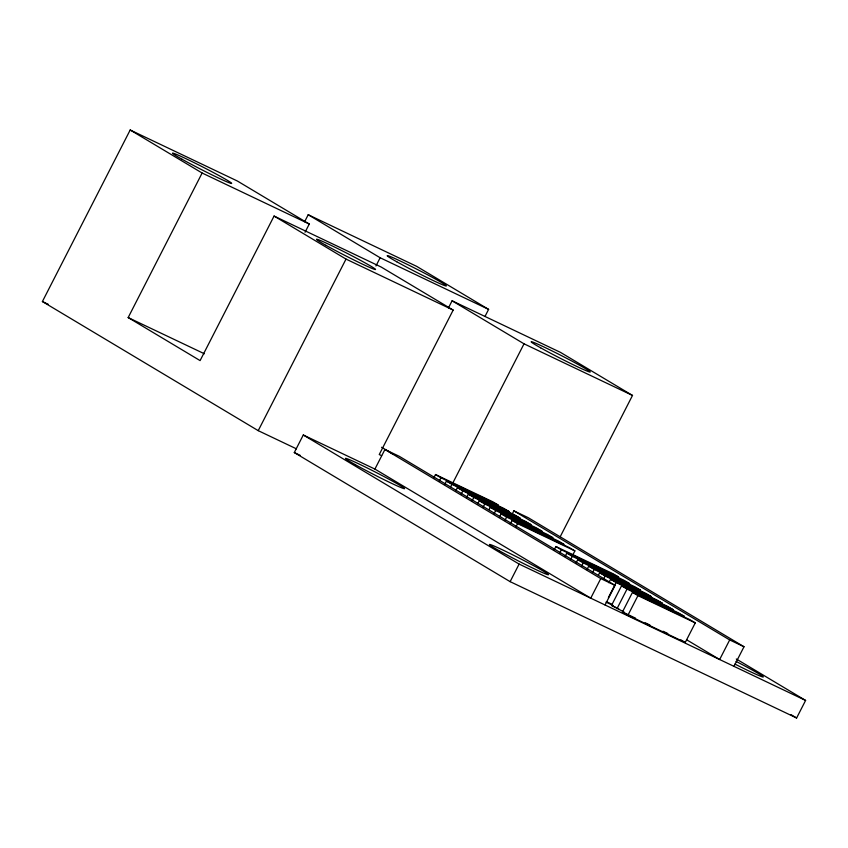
<?xml version="1.0" encoding="UTF-8"?>
<svg xmlns="http://www.w3.org/2000/svg" width="848" height="848" viewBox="0 0 848 848"><rect width="100%" height="100%" fill="white"/><g stroke="black" fill="none" stroke-linecap="round" stroke-linejoin="round"><path stroke-width="1.27" d="M296.429 448.836L258.227 430.657L42.4 301.538L130.189 129.998L237.334 180.995L309.276 224.031L305.068 232.246M381.611 455.673L379.247 454.549L453.171 310.092L381.218 267.056L274.074 216.06L200.096 360.601L128.165 317.565L202.131 173.024L130.189 129.998M304.602 221.773L308.206 214.724L416.665 266.357L488.607 309.382L485.003 316.421M258.227 430.657L346.016 259.085L274.074 216.06M375.94 265.975L380.148 257.76L308.206 214.724M736.308 658.991L805.6 700.437L796.611 718.002L510.125 581.654L294.298 452.556L303.287 434.992L374.911 469.082L590.738 598.169L600.766 578.58L384.939 449.482L374.911 469.082M448.486 307.835L452.09 300.796L560.549 352.418L632.502 395.444L560.242 536.667M433.741 477.996L435.512 474.53L492.805 501.804L498.274 505.079L440.981 477.806L435.512 474.53M439.211 481.261L440.981 477.806M444.681 484.537L446.451 481.081L503.754 508.355L509.224 511.62L451.92 484.356L446.451 481.081M450.744 486.657L451.92 484.356M452.514 483.583L524.032 343.822L452.09 300.796M455.63 491.087L457.401 487.621L514.694 514.895L520.163 518.17L462.87 490.897L457.401 487.621M461.1 494.352L462.87 490.897M466.57 497.628L468.34 494.172L525.633 521.446L531.113 524.711L473.809 497.447L468.34 494.172M472.039 500.903L473.809 497.447M477.519 504.178L479.279 500.712L536.583 527.986L542.052 531.261L484.759 503.988L479.279 500.712M482.989 507.443L484.759 503.988M489.052 509.563L490.229 507.263L547.522 534.537L552.991 537.802L495.698 510.538L490.229 507.263M493.928 513.994L495.698 510.538M499.398 517.269L501.168 513.803L558.472 541.077L563.941 544.352L506.638 517.079L501.168 513.803M504.878 520.534L506.638 517.079M512.086 514.301L513.856 510.846L528.177 517.662L744.003 646.748L733.976 666.348M510.348 523.81L512.118 520.354L569.411 547.628L574.88 550.893L572.527 555.504M515.817 527.085L517.587 523.629L512.118 520.354M510.125 581.654L519.114 564.079L303.287 434.992M554.115 549.992L555.885 546.536L613.189 573.81L618.658 577.075L561.355 549.811L555.885 546.536M559.595 553.267L561.355 549.811M565.065 556.542L566.835 553.076L624.128 580.35L629.598 583.625L572.305 556.352L566.835 553.076M570.534 559.807L572.305 556.352M576.004 563.083L577.774 559.627L635.067 586.901L640.547 590.166L583.244 562.902L577.774 559.627M581.474 566.358L583.244 562.902M586.954 569.633L588.713 566.167L646.017 593.441L651.487 596.716L594.194 569.443L588.713 566.167M592.423 572.898L594.194 569.443M598.487 575.018L599.663 572.718L656.956 599.992L662.426 603.257L605.133 575.993L599.663 572.718M603.363 579.449L605.133 575.993M608.832 582.724L610.602 579.258L667.906 606.532L673.376 609.807L616.072 582.534L610.602 579.258M608.408 597.522L616.072 582.534M605.059 604.984L615.086 585.396L399.26 456.298L384.939 449.482M624.16 612.086L611.525 605.408L621.552 585.809L678.845 613.083L684.315 616.348L627.022 589.084L621.552 585.809M616.994 608.673L627.022 589.084M622.464 611.949L632.491 592.36L689.784 619.623L695.265 622.898L685.237 642.498L627.933 615.224L622.464 611.949L635.597 618.203M627.933 615.224L637.961 595.625L632.491 592.36M513.856 510.846L729.683 639.933L719.655 659.532L686.71 639.827M128.165 317.565L204.389 353.775M202.131 173.024L309.276 224.031M380.148 257.76L488.607 309.382M346.016 259.085L453.171 310.092M524.032 343.822L632.502 395.444M517.587 523.629L574.88 550.893M42.4 301.538L48.368 304.379M637.961 595.625L695.265 622.898M600.766 578.58L615.086 585.396M729.683 639.933L744.003 646.748M294.298 452.556L300.266 455.397M606.543 601.698L611.323 603.977M606.044 602.133L613.21 605.536M611.525 605.408L618.68 608.811M645.148 622.75L649.918 625.018M663.051 631.262L667.821 633.541M519.114 564.079L805.6 700.437M381.536 447.267L392.783 453.998M680.859 639.88L685.237 642.498M790.93 714.61L796.611 718.002M736.032 661.387A33.125 1.442 27.1 0 1 763.306 676.958A33.125 1.442 27.1 0 1 734.909 664.058M540.632 347.818A33.125 1.442 27.1 0 0 589.455 371.922A33.125 1.442 27.1 0 0 552.016 350.892A33.125 1.442 27.1 0 0 540.632 347.818M182.044 159.244A33.125 1.442 27.1 0 0 230.868 183.348A33.125 1.442 27.1 0 0 193.439 162.318A33.125 1.442 27.1 0 0 182.044 159.244M325.929 245.316A33.125 1.442 27.1 0 0 374.752 269.42A33.125 1.442 27.1 0 0 337.313 248.39A33.125 1.442 27.1 0 0 325.929 245.316M396.737 261.756A33.125 1.442 27.1 0 0 445.56 285.861A33.125 1.442 27.1 0 0 408.132 264.83A33.125 1.442 27.1 0 0 396.737 261.756M498.889 550.553A33.125 1.442 27.1 0 0 547.713 574.647A33.125 1.442 27.1 0 0 510.273 553.627A33.125 1.442 27.1 0 0 498.889 550.553M354.994 464.492A33.125 1.442 27.1 0 0 403.828 488.586A33.125 1.442 27.1 0 0 366.389 467.566A33.125 1.442 27.1 0 0 354.994 464.492"/></g></svg>
